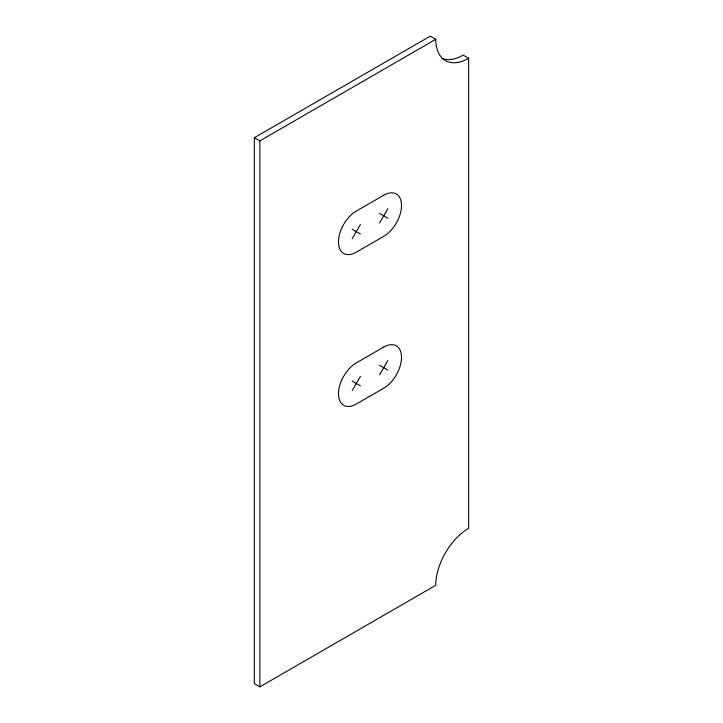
<?xml version="1.0" encoding="UTF-8"?>
<svg xmlns="http://www.w3.org/2000/svg" width="723" height="723" viewBox="0 0 723 723"><rect width="100%" height="100%" fill="white"/><g stroke="black" fill="none" stroke-linecap="round" stroke-linejoin="round"><path stroke-width="1.08" d="M352.182 238.735L360.406 224.501M379.584 222.919L387.808 208.685M352.182 390.61L360.406 376.367M379.584 374.785L387.808 360.551M254.36 137.713L430.275 36.15L435.752 39.313A46.498 26.85 -60 0 0 468.64 58.301L468.64 528.341A46.498 26.85 -60 0 0 435.752 585.287L259.846 686.85L254.36 683.687L254.36 137.713L259.846 140.877L435.752 39.313M468.64 58.301L463.154 55.138A46.498 26.85 -60 0 1 441.78 58.355M379.584 213.43L387.808 218.174M352.182 229.245L360.406 233.99M379.584 365.296L387.808 370.04M352.182 381.12L360.406 385.865M259.846 140.877L259.846 686.85M383.696 195.237L356.294 211.053A25.188 14.541 -60 0 0 338.481 241.898A25.188 14.541 -60 0 0 356.294 252.182L383.696 236.367A25.188 14.541 -60 0 0 401.509 205.513A25.188 14.541 -60 0 0 383.696 195.237M383.696 347.103L356.294 362.928A25.188 14.541 -60 0 0 338.481 393.773A25.188 14.541 -60 0 0 356.294 404.058L383.696 388.233A25.188 14.541 -60 0 0 401.509 357.388A25.188 14.541 -60 0 0 383.696 347.103"/></g></svg>
